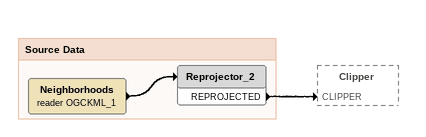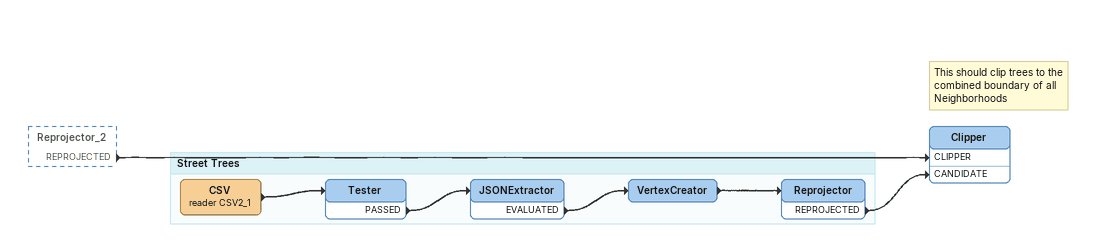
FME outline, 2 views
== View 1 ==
Bookmark: Source Data
Neighborhoods (reader OGCKML_1)
    -> Reprojector_2
Reprojector_2
    REPROJECTED -> Clipper [CLIPPER]

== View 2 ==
Reprojector_2 [outside]
    REPROJECTED -> Clipper [CLIPPER]
Note: This should clip trees to the combined boundary of all Neighborhoods
Clipper

Bookmark: Street Trees
CSV (reader CSV2_1)
    -> Tester
Tester
    PASSED -> JSONExtractor
JSONExtractor
    EVALUATED -> VertexCreator
VertexCreator
    -> Reprojector
Reprojector
    REPROJECTED -> Clipper [CANDIDATE]
